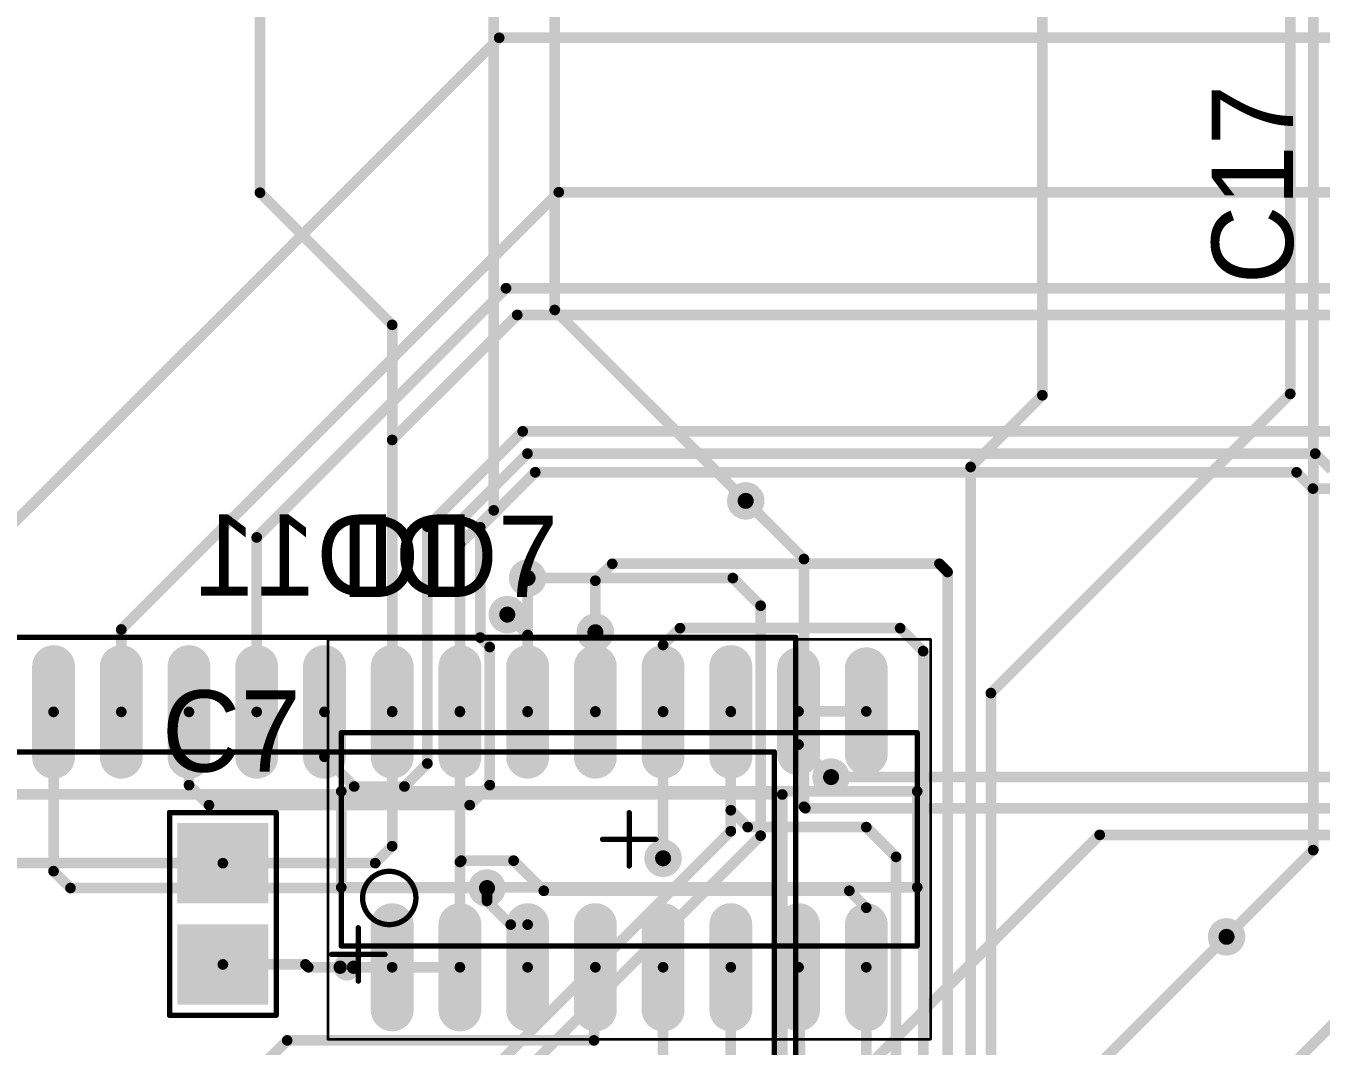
# Model space of a CAD drawing. Header units: millimetres. Extents: x 242 to 402, y 147 to 267.
# Drawn here: x 278.25 to 302.53, y 221.93 to 241.07 of the extents above; entities that cross this region are included whole.
import ezdxf

# ---------------------------------------------------------------- set-up
doc = ezdxf.new("R2010")
doc.units = ezdxf.units.MM
for name, color, linetype in [('BottomLayer', 5, 'Continuous'), ('BottomOverlay', 54, 'Continuous'), ('BottomPaste', 16, 'Continuous'), ('BottomSolder', 6, 'Continuous'), ('Mechanical13', 56, 'Continuous'), ('Mechanical15', 56, 'Continuous'), ('MultiLayer', 9, 'Continuous'), ('TopLayer', 1, 'Continuous'), ('TopOverlay', 2, 'Continuous'), ('TopPaste', 8, 'Continuous'), ('TopSolder', 216, 'Continuous'), ('ViaHoleLayer', 16, 'Continuous')]:
    doc.layers.add(name, color=color, linetype=linetype)

msp = doc.modelspace()

# ---------------------------------------------------------------- linework, layer by layer
at = {"layer": 'BottomLayer'}
for points, const_width in [([(277.495, 231.216), (287.122, 240.843)], 0.2), ([(287.122, 240.843), (309.524, 240.843)], 0.2), ([(280.035, 229.743), (288.239, 237.947)], 0.2), ([(288.239, 237.947), (337.617, 237.947)], 0.2), ([(282.575, 231.47), (287.249, 236.144)], 0.2), ([(287.249, 236.144), (302.895, 236.144)], 0.2), ([(285.115, 233.299), (287.46, 235.644)], 0.2), ([(287.46, 235.644), (307.373, 235.644)], 0.2), ([(285.775, 231.673), (287.562, 233.46)], 0.2), ([(287.562, 233.46), (319.938, 233.46)], 0.2), ([(285.115, 228.197), (285.115, 233.299)], 0.2), ([(286.385, 231.775), (287.652, 233.042)], 0.2), ([(287.652, 233.042), (302.424, 233.042)], 0.2), ([(302.424, 233.042), (302.731, 232.736)], 0.2), ([(286.766, 231.661), (287.797, 232.692)], 0.2), ([(287.797, 232.692), (302.074, 232.692)], 0.2), ([(302.074, 232.692), (302.381, 232.386)], 0.2), ([(302.381, 232.386), (335.304, 232.386)], 0.2), ([(291.744, 232.156), (292.837, 231.064)], 0.2), ([(285.775, 227.228), (285.775, 231.673)], 0.2), ([(286.385, 228.197), (286.385, 231.775)], 0.2), ([(286.766, 229.591), (286.766, 231.661)], 0.2), ([(282.575, 228.197), (282.575, 231.47)], 0.2), ([(292.837, 226.416), (292.837, 231.064)], 0.2), ([(287.655, 230.708), (291.503, 230.708)], 0.2), ([(291.503, 230.708), (292.024, 230.188)], 0.2), ([(292.024, 225.874), (292.024, 230.188)], 0.2), ([(287.274, 230.022), (287.655, 229.641)], 0.2), ([(280.035, 228.197), (280.035, 229.743)], 0.2), ([(288.925, 228.197), (288.925, 229.692)], 0.2), ([(286.766, 229.591), (286.944, 229.413)], 0.2), ([(287.655, 228.197), (287.655, 229.641)], 0.2), ([(278.765, 227.347), (278.765, 229.047)], 0.6), ([(280.035, 227.347), (280.035, 229.047)], 0.6), ([(281.305, 227.347), (281.305, 229.047)], 0.6), ([(282.575, 227.347), (282.575, 229.047)], 0.6), ([(283.845, 227.347), (283.845, 229.047)], 0.6), ([(285.115, 227.347), (285.115, 229.047)], 0.6), ([(286.385, 227.347), (286.385, 229.047)], 0.6), ([(286.944, 226.822), (286.944, 229.413)], 0.2), ([(287.655, 227.347), (287.655, 229.047)], 0.6), ([(288.925, 227.347), (288.925, 229.047)], 0.6), ([(290.195, 227.347), (290.195, 229.047)], 0.6), ([(291.465, 227.347), (291.465, 229.047)], 0.6), ([(278.765, 225.209), (278.765, 228.197)], 0.2), ([(281.305, 226.822), (281.305, 228.197)], 0.2), ([(283.845, 227.355), (283.845, 228.197)], 0.2), ([(290.195, 225.45), (290.195, 228.197)], 0.2), ([(291.465, 225.958), (291.465, 228.197)], 0.2), ([(283.845, 227.355), (284.403, 226.797)], 0.2), ([(285.344, 226.797), (285.775, 227.228)], 0.2), ([(281.305, 226.822), (281.68, 226.447)], 0.2), ([(284.403, 226.797), (285.344, 226.797)], 0.2), ([(286.569, 226.447), (286.944, 226.822)], 0.2), ([(293.345, 226.974), (309.22, 226.974)], 0.2), ([(281.68, 226.447), (286.569, 226.447)], 0.2), ([(292.837, 226.416), (292.862, 226.39)], 0.2), ([(292.862, 226.39), (306.349, 226.39)], 0.2), ([(286.704, 221.197), (291.465, 225.958)], 0.2), ([(286.997, 220.847), (292.024, 225.874)], 0.2), ([(293.497, 221.005), (298.382, 225.89)], 0.2), ([(298.382, 225.89), (305.105, 225.89)], 0.2), ([(278.765, 225.209), (279.082, 224.892)], 0.2), ([(279.082, 224.892), (286.893, 224.892)], 0.2), ([(296.972, 220.188), (300.761, 223.977)], 0.2)]:
    msp.add_lwpolyline(points, dxfattribs=dict(at, const_width=const_width))
for points, const_width in [([(287.072, 240.843, 1), (287.172, 240.843, 1)], 0.1), ([(287.072, 240.843, 1), (287.172, 240.843, 1)], 0.1), ([(288.189, 237.947, 1), (288.289, 237.947, 1)], 0.1), ([(288.189, 237.947, 1), (288.289, 237.947, 1)], 0.1), ([(287.199, 236.144, 1), (287.299, 236.144, 1)], 0.1), ([(287.199, 236.144, 1), (287.299, 236.144, 1)], 0.1), ([(287.41, 235.644, 1), (287.51, 235.644, 1)], 0.1), ([(287.41, 235.644, 1), (287.51, 235.644, 1)], 0.1), ([(287.512, 233.46, 1), (287.612, 233.46, 1)], 0.1), ([(287.512, 233.46, 1), (287.612, 233.46, 1)], 0.1), ([(285.065, 233.299, 1), (285.165, 233.299, 1)], 0.1), ([(285.065, 233.299, 1), (285.165, 233.299, 1)], 0.1), ([(287.602, 233.042, 1), (287.702, 233.042, 1)], 0.1), ([(287.602, 233.042, 1), (287.702, 233.042, 1)], 0.1), ([(302.374, 233.042, 1), (302.474, 233.042, 1)], 0.1), ([(302.374, 233.042, 1), (302.474, 233.042, 1)], 0.1), ([(287.747, 232.692, 1), (287.847, 232.692, 1)], 0.1), ([(287.747, 232.692, 1), (287.847, 232.692, 1)], 0.1), ([(302.024, 232.692, 1), (302.124, 232.692, 1)], 0.1), ([(302.024, 232.692, 1), (302.124, 232.692, 1)], 0.1), ([(302.331, 232.386, 1), (302.431, 232.386, 1)], 0.1), ([(302.331, 232.386, 1), (302.431, 232.386, 1)], 0.1), ([(291.619, 232.156, 1), (291.869, 232.156, 1)], 0.25), ([(291.694, 232.156, 1), (291.794, 232.156, 1)], 0.1), ([(285.725, 231.673, 1), (285.825, 231.673, 1)], 0.1), ([(285.725, 231.673, 1), (285.825, 231.673, 1)], 0.1), ([(286.335, 231.775, 1), (286.435, 231.775, 1)], 0.1), ([(286.335, 231.775, 1), (286.435, 231.775, 1)], 0.1), ([(286.716, 231.661, 1), (286.816, 231.661, 1)], 0.1), ([(286.716, 231.661, 1), (286.816, 231.661, 1)], 0.1), ([(282.525, 231.47, 1), (282.625, 231.47, 1)], 0.1), ([(282.525, 231.47, 1), (282.625, 231.47, 1)], 0.1), ([(292.787, 231.064, 1), (292.887, 231.064, 1)], 0.1), ([(292.787, 231.064, 1), (292.887, 231.064, 1)], 0.1), ([(287.53, 230.708, 1), (287.78, 230.708, 1)], 0.25), ([(287.605, 230.708, 1), (287.705, 230.708, 1)], 0.1), ([(291.453, 230.708, 1), (291.553, 230.708, 1)], 0.1), ([(291.453, 230.708, 1), (291.553, 230.708, 1)], 0.1), ([(287.149, 230.022, 1), (287.399, 230.022, 1)], 0.25), ([(291.974, 230.188, 1), (292.074, 230.188, 1)], 0.1), ([(291.974, 230.188, 1), (292.074, 230.188, 1)], 0.1), ([(287.224, 230.022, 1), (287.324, 230.022, 1)], 0.1), ([(279.985, 229.743, 1), (280.085, 229.743, 1)], 0.1), ([(279.985, 229.743, 1), (280.085, 229.743, 1)], 0.1), ([(288.8, 229.692, 1), (289.05, 229.692, 1)], 0.25), ([(288.875, 229.692, 1), (288.975, 229.692, 1)], 0.1), ([(286.716, 229.591, 1), (286.816, 229.591, 1)], 0.1), ([(286.716, 229.591, 1), (286.816, 229.591, 1)], 0.1), ([(287.605, 229.641, 1), (287.705, 229.641, 1)], 0.1), ([(287.605, 229.641, 1), (287.705, 229.641, 1)], 0.1), ([(278.615, 229.047, 1), (278.915, 229.047, 1)], 0.3), ([(279.885, 229.047, 1), (280.185, 229.047, 1)], 0.3), ([(281.155, 229.047, 1), (281.455, 229.047, 1)], 0.3), ([(282.425, 229.047, 1), (282.725, 229.047, 1)], 0.3), ([(283.695, 229.047, 1), (283.995, 229.047, 1)], 0.3), ([(284.965, 229.047, 1), (285.265, 229.047, 1)], 0.3), ([(286.235, 229.047, 1), (286.535, 229.047, 1)], 0.3), ([(286.894, 229.413, 1), (286.994, 229.413, 1)], 0.1), ([(286.894, 229.413, 1), (286.994, 229.413, 1)], 0.1), ([(287.505, 229.047, 1), (287.805, 229.047, 1)], 0.3), ([(288.775, 229.047, 1), (289.075, 229.047, 1)], 0.3), ([(290.045, 229.047, 1), (290.345, 229.047, 1)], 0.3), ([(291.315, 229.047, 1), (291.615, 229.047, 1)], 0.3), ([(278.715, 228.197, 1), (278.815, 228.197, 1)], 0.1), ([(279.985, 228.197, 1), (280.085, 228.197, 1)], 0.1), ([(281.255, 228.197, 1), (281.355, 228.197, 1)], 0.1), ([(282.525, 228.197, 1), (282.625, 228.197, 1)], 0.1), ([(283.795, 228.197, 1), (283.895, 228.197, 1)], 0.1), ([(285.065, 228.197, 1), (285.165, 228.197, 1)], 0.1), ([(286.335, 228.197, 1), (286.435, 228.197, 1)], 0.1), ([(287.605, 228.197, 1), (287.705, 228.197, 1)], 0.1), ([(288.875, 228.197, 1), (288.975, 228.197, 1)], 0.1), ([(290.145, 228.197, 1), (290.245, 228.197, 1)], 0.1), ([(291.415, 228.197, 1), (291.515, 228.197, 1)], 0.1), ([(278.615, 227.347, 1), (278.915, 227.347, 1)], 0.3), ([(279.885, 227.347, 1), (280.185, 227.347, 1)], 0.3), ([(281.155, 227.347, 1), (281.455, 227.347, 1)], 0.3), ([(282.425, 227.347, 1), (282.725, 227.347, 1)], 0.3), ([(283.695, 227.347, 1), (283.995, 227.347, 1)], 0.3), ([(284.965, 227.347, 1), (285.265, 227.347, 1)], 0.3), ([(286.235, 227.347, 1), (286.535, 227.347, 1)], 0.3), ([(287.505, 227.347, 1), (287.805, 227.347, 1)], 0.3), ([(288.775, 227.347, 1), (289.075, 227.347, 1)], 0.3), ([(290.045, 227.347, 1), (290.345, 227.347, 1)], 0.3), ([(291.315, 227.347, 1), (291.615, 227.347, 1)], 0.3), ([(283.795, 227.355, 1), (283.895, 227.355, 1)], 0.1), ([(283.795, 227.355, 1), (283.895, 227.355, 1)], 0.1), ([(285.725, 227.228, 1), (285.825, 227.228, 1)], 0.1), ([(285.725, 227.228, 1), (285.825, 227.228, 1)], 0.1), ([(293.22, 226.974, 1), (293.47, 226.974, 1)], 0.25), ([(281.255, 226.822, 1), (281.355, 226.822, 1)], 0.1), ([(281.255, 226.822, 1), (281.355, 226.822, 1)], 0.1), ([(284.353, 226.797, 1), (284.453, 226.797, 1)], 0.1), ([(284.353, 226.797, 1), (284.453, 226.797, 1)], 0.1), ([(285.294, 226.797, 1), (285.394, 226.797, 1)], 0.1), ([(285.294, 226.797, 1), (285.394, 226.797, 1)], 0.1), ([(286.894, 226.822, 1), (286.994, 226.822, 1)], 0.1), ([(286.894, 226.822, 1), (286.994, 226.822, 1)], 0.1), ([(293.295, 226.974, 1), (293.395, 226.974, 1)], 0.1), ([(281.63, 226.447, 1), (281.73, 226.447, 1)], 0.1), ([(281.63, 226.447, 1), (281.73, 226.447, 1)], 0.1), ([(286.519, 226.447, 1), (286.619, 226.447, 1)], 0.1), ([(286.519, 226.447, 1), (286.619, 226.447, 1)], 0.1), ([(292.787, 226.416, 1), (292.887, 226.416, 1)], 0.1), ([(292.787, 226.416, 1), (292.887, 226.416, 1)], 0.1), ([(292.812, 226.39, 1), (292.912, 226.39, 1)], 0.1), ([(292.812, 226.39, 1), (292.912, 226.39, 1)], 0.1), ([(291.415, 225.958, 1), (291.515, 225.958, 1)], 0.1), ([(291.415, 225.958, 1), (291.515, 225.958, 1)], 0.1), ([(291.974, 225.874, 1), (292.074, 225.874, 1)], 0.1), ([(291.974, 225.874, 1), (292.074, 225.874, 1)], 0.1), ([(298.332, 225.89, 1), (298.432, 225.89, 1)], 0.1), ([(298.332, 225.89, 1), (298.432, 225.89, 1)], 0.1), ([(290.07, 225.45, 1), (290.32, 225.45, 1)], 0.25), ([(290.145, 225.45, 1), (290.245, 225.45, 1)], 0.1), ([(278.715, 225.209, 1), (278.815, 225.209, 1)], 0.1), ([(278.715, 225.209, 1), (278.815, 225.209, 1)], 0.1), ([(279.033, 224.892, 1), (279.132, 224.892, 1)], 0.1), ([(279.033, 224.892, 1), (279.132, 224.892, 1)], 0.1), ([(286.768, 224.892, 1), (287.018, 224.892, 1)], 0.25), ([(286.843, 224.892, 1), (286.943, 224.892, 1)], 0.1), ([(300.636, 223.977, 1), (300.886, 223.977, 1)], 0.25), ([(300.711, 223.977, 1), (300.811, 223.977, 1)], 0.1)]:
    msp.add_lwpolyline(points, format="xyb", close=True, dxfattribs=dict(at, const_width=const_width))
at = {"layer": 'BottomOverlay', "const_width": 0.2}
for points in [[(276.53, 226.647), (292.43, 226.647)], [(292.43, 220.647), (292.43, 226.647)]]:
    msp.add_lwpolyline(points, dxfattribs=at)
at = {"layer": 'BottomOverlay', "const_width": 0.1}
msp.add_lwpolyline([(292.38, 226.647, 1), (292.48, 226.647, 1)], format="xyb", close=True, dxfattribs=at)
msp.add_lwpolyline([(292.38, 226.647, 1), (292.48, 226.647, 1)], format="xyb", close=True, dxfattribs=at)
at = {"layer": 'BottomPaste', "const_width": 0.6}
for points in [[(278.765, 227.347), (278.765, 229.047)], [(280.035, 227.347), (280.035, 229.047)], [(281.305, 227.347), (281.305, 229.047)], [(282.575, 227.347), (282.575, 229.047)], [(283.845, 227.347), (283.845, 229.047)], [(285.115, 227.347), (285.115, 229.047)], [(286.385, 227.347), (286.385, 229.047)], [(287.655, 227.347), (287.655, 229.047)], [(288.925, 227.347), (288.925, 229.047)], [(290.195, 227.347), (290.195, 229.047)], [(291.465, 227.347), (291.465, 229.047)]]:
    msp.add_lwpolyline(points, dxfattribs=at)
at = {"layer": 'BottomPaste', "const_width": 0.3}
for points in [[(278.615, 229.047, 1), (278.915, 229.047, 1)], [(279.885, 229.047, 1), (280.185, 229.047, 1)], [(281.155, 229.047, 1), (281.455, 229.047, 1)], [(282.425, 229.047, 1), (282.725, 229.047, 1)], [(283.695, 229.047, 1), (283.995, 229.047, 1)], [(284.965, 229.047, 1), (285.265, 229.047, 1)], [(286.235, 229.047, 1), (286.535, 229.047, 1)], [(287.505, 229.047, 1), (287.805, 229.047, 1)], [(288.775, 229.047, 1), (289.075, 229.047, 1)], [(290.045, 229.047, 1), (290.345, 229.047, 1)], [(291.315, 229.047, 1), (291.615, 229.047, 1)], [(278.615, 227.347, 1), (278.915, 227.347, 1)], [(279.885, 227.347, 1), (280.185, 227.347, 1)], [(281.155, 227.347, 1), (281.455, 227.347, 1)], [(282.425, 227.347, 1), (282.725, 227.347, 1)], [(283.695, 227.347, 1), (283.995, 227.347, 1)], [(284.965, 227.347, 1), (285.265, 227.347, 1)], [(286.235, 227.347, 1), (286.535, 227.347, 1)], [(287.505, 227.347, 1), (287.805, 227.347, 1)], [(288.775, 227.347, 1), (289.075, 227.347, 1)], [(290.045, 227.347, 1), (290.345, 227.347, 1)], [(291.315, 227.347, 1), (291.615, 227.347, 1)]]:
    msp.add_lwpolyline(points, format="xyb", close=True, dxfattribs=at)
at = {"layer": 'BottomSolder'}
for points, const_width in [([(291.569, 232.156, 1), (291.92, 232.156, 1)], 0.352), ([(287.479, 230.708, 1), (287.831, 230.708, 1)], 0.352), ([(287.098, 230.022, 1), (287.45, 230.022, 1)], 0.352), ([(288.749, 229.692, 1), (289.101, 229.692, 1)], 0.352), ([(278.564, 229.047, 1), (278.966, 229.047, 1)], 0.402), ([(279.834, 229.047, 1), (280.236, 229.047, 1)], 0.402), ([(281.104, 229.047, 1), (281.506, 229.047, 1)], 0.402), ([(282.374, 229.047, 1), (282.776, 229.047, 1)], 0.402), ([(283.644, 229.047, 1), (284.046, 229.047, 1)], 0.402), ([(284.914, 229.047, 1), (285.316, 229.047, 1)], 0.402), ([(286.184, 229.047, 1), (286.586, 229.047, 1)], 0.402), ([(287.454, 229.047, 1), (287.856, 229.047, 1)], 0.402), ([(288.724, 229.047, 1), (289.126, 229.047, 1)], 0.402), ([(289.994, 229.047, 1), (290.396, 229.047, 1)], 0.402), ([(291.264, 229.047, 1), (291.666, 229.047, 1)], 0.402), ([(278.564, 227.347, 1), (278.966, 227.347, 1)], 0.402), ([(279.834, 227.347, 1), (280.236, 227.347, 1)], 0.402), ([(281.104, 227.347, 1), (281.506, 227.347, 1)], 0.402), ([(282.374, 227.347, 1), (282.776, 227.347, 1)], 0.402), ([(283.644, 227.347, 1), (284.046, 227.347, 1)], 0.402), ([(284.914, 227.347, 1), (285.316, 227.347, 1)], 0.402), ([(286.184, 227.347, 1), (286.586, 227.347, 1)], 0.402), ([(287.454, 227.347, 1), (287.856, 227.347, 1)], 0.402), ([(288.724, 227.347, 1), (289.126, 227.347, 1)], 0.402), ([(289.994, 227.347, 1), (290.396, 227.347, 1)], 0.402), ([(291.264, 227.347, 1), (291.666, 227.347, 1)], 0.402), ([(293.169, 226.974, 1), (293.52, 226.974, 1)], 0.352), ([(290.019, 225.45, 1), (290.371, 225.45, 1)], 0.352), ([(286.717, 224.892, 1), (287.069, 224.892, 1)], 0.352), ([(300.586, 223.977, 1), (300.937, 223.977, 1)], 0.352)]:
    msp.add_lwpolyline(points, format="xyb", close=True, dxfattribs=dict(at, const_width=const_width))
at = {"layer": 'BottomSolder', "const_width": 0.803}
for points in [[(278.765, 227.347), (278.765, 229.047)], [(280.035, 227.347), (280.035, 229.047)], [(281.305, 227.347), (281.305, 229.047)], [(282.575, 227.347), (282.575, 229.047)], [(283.845, 227.347), (283.845, 229.047)], [(285.115, 227.347), (285.115, 229.047)], [(286.385, 227.347), (286.385, 229.047)], [(287.655, 227.347), (287.655, 229.047)], [(288.925, 227.347), (288.925, 229.047)], [(290.195, 227.347), (290.195, 229.047)], [(291.465, 227.347), (291.465, 229.047)]]:
    msp.add_lwpolyline(points, dxfattribs=at)
at = {"layer": 'Mechanical13', "const_width": 0.1}
for points in [[(284.16, 227.806), (294.96, 227.806)], [(284.16, 223.806), (284.16, 227.806)], [(294.96, 223.806), (294.96, 227.806)], [(276.68, 227.447), (292.28, 227.447)], [(292.28, 219.847), (292.28, 227.447)], [(284.16, 223.806), (294.96, 223.806)]]:
    msp.add_lwpolyline(points, dxfattribs=at)
at = {"layer": 'Mechanical13'}
for points, const_width in [([(284.135, 227.806, 1), (284.185, 227.806, 1)], 0.05), ([(284.135, 227.806, 1), (284.185, 227.806, 1)], 0.05), ([(294.935, 227.806, 1), (294.985, 227.806, 1)], 0.05), ([(294.935, 227.806, 1), (294.985, 227.806, 1)], 0.05), ([(292.255, 227.447, 1), (292.305, 227.447, 1)], 0.05), ([(292.255, 227.447, 1), (292.305, 227.447, 1)], 0.05), ([(285.56, 224.706, 1), (284.56, 224.706, 1)], 0.1), ([(284.535, 224.706, 1), (284.585, 224.706, 1)], 0.05), ([(285.535, 224.706, 1), (285.585, 224.706, 1)], 0.05), ([(284.135, 223.806, 1), (284.185, 223.806, 1)], 0.05), ([(284.135, 223.806, 1), (284.185, 223.806, 1)], 0.05), ([(294.935, 223.806, 1), (294.985, 223.806, 1)], 0.05), ([(294.935, 223.806, 1), (294.985, 223.806, 1)], 0.05)]:
    msp.add_lwpolyline(points, format="xyb", close=True, dxfattribs=dict(at, const_width=const_width))
at = {"layer": 'Mechanical15'}
for points, const_width in [([(276.28, 229.597), (292.68, 229.597)], 0.1), ([(283.91, 229.556), (295.21, 229.556)], 0.05), ([(283.91, 222.056), (283.91, 229.556)], 0.05), ([(292.68, 217.697), (292.68, 229.597)], 0.1), ([(295.21, 222.056), (295.21, 229.556)], 0.05), ([(289.56, 225.306), (289.56, 226.306)], 0.1), ([(289.06, 225.806), (290.06, 225.806)], 0.1), ([(284.48, 223.147), (284.48, 224.147)], 0.1), ([(283.98, 223.647), (284.98, 223.647)], 0.1), ([(283.91, 222.056), (295.21, 222.056)], 0.05)]:
    msp.add_lwpolyline(points, dxfattribs=dict(at, const_width=const_width))
for points, const_width in [([(283.898, 229.556, 1), (283.923, 229.556, 1)], 0.025), ([(283.898, 229.556, 1), (283.923, 229.556, 1)], 0.025), ([(292.655, 229.597, 1), (292.705, 229.597, 1)], 0.05), ([(292.655, 229.597, 1), (292.705, 229.597, 1)], 0.05), ([(295.197, 229.556, 1), (295.222, 229.556, 1)], 0.025), ([(295.197, 229.556, 1), (295.222, 229.556, 1)], 0.025), ([(289.535, 226.306, 1), (289.585, 226.306, 1)], 0.05), ([(289.035, 225.806, 1), (289.085, 225.806, 1)], 0.05), ([(290.035, 225.806, 1), (290.085, 225.806, 1)], 0.05), ([(289.535, 225.306, 1), (289.585, 225.306, 1)], 0.05), ([(284.455, 224.147, 1), (284.505, 224.147, 1)], 0.05), ([(283.955, 223.647, 1), (284.005, 223.647, 1)], 0.05), ([(284.955, 223.647, 1), (285.005, 223.647, 1)], 0.05), ([(284.455, 223.147, 1), (284.505, 223.147, 1)], 0.05), ([(283.898, 222.056, 1), (283.923, 222.056, 1)], 0.025), ([(283.898, 222.056, 1), (283.923, 222.056, 1)], 0.025), ([(295.197, 222.056, 1), (295.222, 222.056, 1)], 0.025), ([(295.197, 222.056, 1), (295.222, 222.056, 1)], 0.025)]:
    msp.add_lwpolyline(points, format="xyb", close=True, dxfattribs=dict(at, const_width=const_width))
at = {"layer": 'MultiLayer', "const_width": 0.25}
for points in [[(291.619, 232.156, 1), (291.869, 232.156, 1)], [(287.53, 230.708, 1), (287.78, 230.708, 1)], [(287.149, 230.022, 1), (287.399, 230.022, 1)], [(288.8, 229.692, 1), (289.05, 229.692, 1)], [(293.22, 226.974, 1), (293.47, 226.974, 1)], [(290.07, 225.45, 1), (290.32, 225.45, 1)], [(286.768, 224.892, 1), (287.018, 224.892, 1)], [(300.636, 223.977, 1), (300.886, 223.977, 1)]]:
    msp.add_lwpolyline(points, format="xyb", close=True, dxfattribs=at)
at = {"layer": 'TopLayer'}
for points, const_width in [([(301.955, 234.163), (301.955, 258.877)], 0.2), ([(297.307, 234.137), (297.307, 254.635)], 0.2), ([(302.387, 225.603), (302.387, 254.635)], 0.2), ([(287.02, 231.978), (287.02, 249.434)], 0.2), ([(288.163, 235.737), (288.163, 248.793)], 0.2), ([(282.636, 237.937), (282.636, 243.205)], 0.2), ([(282.636, 237.937), (285.115, 235.458)], 0.2), ([(288.163, 235.737), (291.744, 232.156)], 0.2), ([(285.115, 228.206), (285.115, 235.458)], 0.2), ([(295.961, 232.791), (297.307, 234.137)], 0.2), ([(296.342, 228.549), (301.955, 234.163)], 0.2), ([(295.961, 212.801), (295.961, 232.791)], 0.2), ([(286.385, 231.343), (287.02, 231.978)], 0.2), ([(286.385, 228.206), (286.385, 231.343)], 0.2), ([(288.925, 230.657), (289.243, 230.975)], 0.2), ([(289.243, 230.975), (295.377, 230.975)], 0.2), ([(295.377, 230.975), (295.529, 230.822)], 0.2), ([(287.655, 229.641), (287.655, 230.708)], 0.2), ([(288.925, 229.692), (288.925, 230.657)], 0.2), ([(295.529, 212.533), (295.529, 230.822)], 0.2), ([(287.274, 230.022), (287.655, 229.641)], 0.2), ([(288.925, 228.206), (288.925, 229.692)], 0.2), ([(290.195, 229.451), (290.512, 229.768)], 0.2), ([(290.512, 229.768), (294.64, 229.768)], 0.2), ([(294.64, 229.768), (295.072, 229.337)], 0.2), ([(287.655, 228.206), (287.655, 229.641)], 0.2), ([(290.195, 228.206), (290.195, 229.451)], 0.2), ([(285.115, 227.406), (285.115, 229.006)], 0.6), ([(286.385, 227.406), (286.385, 229.006)], 0.6), ([(287.655, 227.406), (287.655, 229.006)], 0.6), ([(288.925, 227.406), (288.925, 229.006)], 0.6), ([(290.195, 227.406), (290.195, 229.006)], 0.6), ([(291.465, 227.406), (291.465, 229.006)], 0.6), ([(292.735, 227.406), (292.735, 229.006)], 0.6), ([(294.005, 227.406), (294.005, 229.006)], 0.6), ([(295.072, 212.29), (295.072, 229.337)], 0.2), ([(296.342, 213.12), (296.342, 228.549)], 0.2), ([(285.115, 225.677), (285.115, 228.206)], 0.2), ([(286.385, 225.381), (286.385, 228.206)], 0.2), ([(290.195, 225.45), (290.195, 228.206)], 0.2), ([(291.465, 226.352), (291.465, 228.206)], 0.2), ([(292.735, 227.584), (292.735, 228.206)], 0.2), ([(292.735, 228.206), (294.005, 228.206)], 0.2), ([(292.735, 227.584), (293.345, 226.974)], 0.2), ([(291.465, 226.352), (291.783, 226.035)], 0.2), ([(291.783, 226.035), (294.005, 226.035)], 0.2), ([(294.005, 226.035), (294.564, 225.476)], 0.2), ([(284.798, 225.359), (285.115, 225.677)], 0.2), ([(300.761, 223.977), (302.387, 225.603)], 0.2), ([(274.635, 225.359), (281.94, 225.359)], 0.2), ([(281.94, 225.359), (284.798, 225.359)], 0.2), ([(286.385, 225.381), (286.41, 225.406)], 0.2), ([(286.385, 223.406), (286.385, 225.381)], 0.2), ([(286.41, 225.406), (287.393, 225.406)], 0.2), ([(287.393, 225.406), (287.958, 224.841)], 0.2), ([(294.564, 218.821), (294.564, 225.476)], 0.2), ([(286.893, 224.65), (286.893, 224.892)], 0.2), ([(287.958, 224.841), (293.688, 224.841)], 0.2), ([(293.688, 224.841), (294.005, 224.523)], 0.2), ([(286.893, 224.65), (287.337, 224.206)], 0.2), ([(285.115, 222.606), (285.115, 224.206)], 0.6), ([(286.385, 222.606), (286.385, 224.206)], 0.6), ([(287.655, 222.606), (287.655, 224.206)], 0.6), ([(288.925, 222.606), (288.925, 224.206)], 0.6), ([(290.195, 222.606), (290.195, 224.206)], 0.6), ([(291.465, 222.606), (291.465, 224.206)], 0.6), ([(292.735, 222.606), (292.735, 224.206)], 0.6), ([(294.005, 222.606), (294.005, 224.206)], 0.6), ([(294.005, 223.406), (294.005, 224.523)], 0.2), ([(287.337, 224.206), (287.655, 224.206)], 0.2), ([(287.655, 223.406), (287.655, 224.206)], 0.2), ([(281.94, 223.459), (283.489, 223.459)], 0.2), ([(283.489, 223.459), (283.542, 223.406)], 0.2), ([(283.542, 223.406), (285.115, 223.406)], 0.2), ([(285.115, 223.406), (286.385, 223.406)], 0.2), ([(288.9, 222.034), (288.925, 223.406)], 0.2), ([(290.195, 220.053), (290.195, 223.406)], 0.2), ([(291.465, 219.075), (291.465, 223.406)], 0.2), ([(292.735, 223.406), (292.802, 219.406)], 0.2), ([(292.735, 219.405), (292.735, 223.406)], 0.2), ([(294.005, 212.065), (294.005, 223.406)], 0.2), ([(300.66, 220.243), (302.895, 222.479)], 0.2), ([(278.714, 217.602), (283.147, 222.034)], 0.2), ([(283.147, 222.034), (288.9, 222.034)], 0.2)]:
    msp.add_lwpolyline(points, dxfattribs=dict(at, const_width=const_width))
for points, const_width in [([(282.586, 237.937, 1), (282.686, 237.937, 1)], 0.1), ([(282.586, 237.937, 1), (282.686, 237.937, 1)], 0.1), ([(288.113, 235.737, 1), (288.213, 235.737, 1)], 0.1), ([(288.113, 235.737, 1), (288.213, 235.737, 1)], 0.1), ([(285.065, 235.458, 1), (285.165, 235.458, 1)], 0.1), ([(285.065, 235.458, 1), (285.165, 235.458, 1)], 0.1), ([(297.257, 234.137, 1), (297.357, 234.137, 1)], 0.1), ([(297.257, 234.137, 1), (297.357, 234.137, 1)], 0.1), ([(301.905, 234.163, 1), (302.005, 234.163, 1)], 0.1), ([(301.905, 234.163, 1), (302.005, 234.163, 1)], 0.1), ([(295.911, 232.791, 1), (296.011, 232.791, 1)], 0.1), ([(295.911, 232.791, 1), (296.011, 232.791, 1)], 0.1), ([(291.619, 232.156, 1), (291.869, 232.156, 1)], 0.25), ([(291.694, 232.156, 1), (291.794, 232.156, 1)], 0.1), ([(286.97, 231.978, 1), (287.07, 231.978, 1)], 0.1), ([(286.97, 231.978, 1), (287.07, 231.978, 1)], 0.1), ([(286.335, 231.343, 1), (286.435, 231.343, 1)], 0.1), ([(286.335, 231.343, 1), (286.435, 231.343, 1)], 0.1), ([(289.193, 230.975, 1), (289.292, 230.975, 1)], 0.1), ([(289.193, 230.975, 1), (289.292, 230.975, 1)], 0.1), ([(295.327, 230.975, 1), (295.427, 230.975, 1)], 0.1), ([(295.327, 230.975, 1), (295.427, 230.975, 1)], 0.1), ([(287.53, 230.708, 1), (287.78, 230.708, 1)], 0.25), ([(287.605, 230.708, 1), (287.705, 230.708, 1)], 0.1), ([(288.875, 230.657, 1), (288.975, 230.657, 1)], 0.1), ([(288.875, 230.657, 1), (288.975, 230.657, 1)], 0.1), ([(295.479, 230.822, 1), (295.579, 230.822, 1)], 0.1), ([(295.479, 230.822, 1), (295.579, 230.822, 1)], 0.1), ([(287.149, 230.022, 1), (287.399, 230.022, 1)], 0.25), ([(287.224, 230.022, 1), (287.324, 230.022, 1)], 0.1), ([(288.8, 229.692, 1), (289.05, 229.692, 1)], 0.25), ([(288.875, 229.692, 1), (288.975, 229.692, 1)], 0.1), ([(288.875, 229.692, 1), (288.975, 229.692, 1)], 0.1), ([(290.463, 229.768, 1), (290.562, 229.768, 1)], 0.1), ([(290.463, 229.768, 1), (290.562, 229.768, 1)], 0.1), ([(294.59, 229.768, 1), (294.69, 229.768, 1)], 0.1), ([(294.59, 229.768, 1), (294.69, 229.768, 1)], 0.1), ([(287.605, 229.641, 1), (287.705, 229.641, 1)], 0.1), ([(287.605, 229.641, 1), (287.705, 229.641, 1)], 0.1), ([(287.605, 229.641, 1), (287.705, 229.641, 1)], 0.1), ([(290.145, 229.451, 1), (290.245, 229.451, 1)], 0.1), ([(290.145, 229.451, 1), (290.245, 229.451, 1)], 0.1), ([(284.965, 229.006, 1), (285.265, 229.006, 1)], 0.3), ([(286.235, 229.006, 1), (286.535, 229.006, 1)], 0.3), ([(287.505, 229.006, 1), (287.805, 229.006, 1)], 0.3), ([(288.775, 229.006, 1), (289.075, 229.006, 1)], 0.3), ([(290.045, 229.006, 1), (290.345, 229.006, 1)], 0.3), ([(291.315, 229.006, 1), (291.615, 229.006, 1)], 0.3), ([(292.585, 229.006, 1), (292.885, 229.006, 1)], 0.3), ([(293.855, 229.006, 1), (294.155, 229.006, 1)], 0.3), ([(295.022, 229.337, 1), (295.122, 229.337, 1)], 0.1), ([(295.022, 229.337, 1), (295.122, 229.337, 1)], 0.1), ([(296.292, 228.549, 1), (296.392, 228.549, 1)], 0.1), ([(296.292, 228.549, 1), (296.392, 228.549, 1)], 0.1), ([(285.065, 228.206, 1), (285.165, 228.206, 1)], 0.1), ([(285.065, 228.206, 1), (285.165, 228.206, 1)], 0.1), ([(286.335, 228.206, 1), (286.435, 228.206, 1)], 0.1), ([(286.335, 228.206, 1), (286.435, 228.206, 1)], 0.1), ([(287.605, 228.206, 1), (287.705, 228.206, 1)], 0.1), ([(288.875, 228.206, 1), (288.975, 228.206, 1)], 0.1), ([(290.145, 228.206, 1), (290.245, 228.206, 1)], 0.1), ([(290.145, 228.206, 1), (290.245, 228.206, 1)], 0.1), ([(291.415, 228.206, 1), (291.515, 228.206, 1)], 0.1), ([(292.685, 228.206, 1), (292.785, 228.206, 1)], 0.1), ([(292.685, 228.206, 1), (292.785, 228.206, 1)], 0.1), ([(293.955, 228.206, 1), (294.055, 228.206, 1)], 0.1), ([(284.965, 227.406, 1), (285.265, 227.406, 1)], 0.3), ([(286.235, 227.406, 1), (286.535, 227.406, 1)], 0.3), ([(287.505, 227.406, 1), (287.805, 227.406, 1)], 0.3), ([(288.775, 227.406, 1), (289.075, 227.406, 1)], 0.3), ([(290.045, 227.406, 1), (290.345, 227.406, 1)], 0.3), ([(291.315, 227.406, 1), (291.615, 227.406, 1)], 0.3), ([(292.585, 227.406, 1), (292.885, 227.406, 1)], 0.3), ([(292.685, 227.584, 1), (292.785, 227.584, 1)], 0.1), ([(292.685, 227.584, 1), (292.785, 227.584, 1)], 0.1), ([(293.855, 227.406, 1), (294.155, 227.406, 1)], 0.3), ([(293.22, 226.974, 1), (293.47, 226.974, 1)], 0.25), ([(293.295, 226.974, 1), (293.395, 226.974, 1)], 0.1), ([(291.415, 226.352, 1), (291.515, 226.352, 1)], 0.1), ([(291.415, 226.352, 1), (291.515, 226.352, 1)], 0.1), ([(291.733, 226.035, 1), (291.832, 226.035, 1)], 0.1), ([(291.733, 226.035, 1), (291.832, 226.035, 1)], 0.1), ([(293.955, 226.035, 1), (294.055, 226.035, 1)], 0.1), ([(293.955, 226.035, 1), (294.055, 226.035, 1)], 0.1), ([(285.065, 225.677, 1), (285.165, 225.677, 1)], 0.1), ([(285.065, 225.677, 1), (285.165, 225.677, 1)], 0.1), ([(290.07, 225.45, 1), (290.32, 225.45, 1)], 0.25), ([(302.337, 225.603, 1), (302.437, 225.603, 1)], 0.1), ([(302.337, 225.603, 1), (302.437, 225.603, 1)], 0.1), ([(281.89, 225.359, 1), (281.99, 225.359, 1)], 0.1), ([(281.89, 225.359, 1), (281.99, 225.359, 1)], 0.1), ([(284.748, 225.359, 1), (284.847, 225.359, 1)], 0.1), ([(284.748, 225.359, 1), (284.847, 225.359, 1)], 0.1), ([(286.335, 225.381, 1), (286.435, 225.381, 1)], 0.1), ([(286.335, 225.381, 1), (286.435, 225.381, 1)], 0.1), ([(286.335, 225.381, 1), (286.435, 225.381, 1)], 0.1), ([(286.36, 225.406, 1), (286.46, 225.406, 1)], 0.1), ([(286.36, 225.406, 1), (286.46, 225.406, 1)], 0.1), ([(287.343, 225.406, 1), (287.443, 225.406, 1)], 0.1), ([(287.343, 225.406, 1), (287.443, 225.406, 1)], 0.1), ([(290.145, 225.45, 1), (290.245, 225.45, 1)], 0.1), ([(294.514, 225.476, 1), (294.614, 225.476, 1)], 0.1), ([(294.514, 225.476, 1), (294.614, 225.476, 1)], 0.1), ([(286.768, 224.892, 1), (287.018, 224.892, 1)], 0.25), ([(286.843, 224.892, 1), (286.943, 224.892, 1)], 0.1), ([(287.908, 224.841, 1), (288.008, 224.841, 1)], 0.1), ([(287.908, 224.841, 1), (288.008, 224.841, 1)], 0.1), ([(293.638, 224.841, 1), (293.737, 224.841, 1)], 0.1), ([(293.638, 224.841, 1), (293.737, 224.841, 1)], 0.1), ([(286.843, 224.65, 1), (286.943, 224.65, 1)], 0.1), ([(286.843, 224.65, 1), (286.943, 224.65, 1)], 0.1), ([(284.965, 224.206, 1), (285.265, 224.206, 1)], 0.3), ([(286.235, 224.206, 1), (286.535, 224.206, 1)], 0.3), ([(287.505, 224.206, 1), (287.805, 224.206, 1)], 0.3), ([(288.775, 224.206, 1), (289.075, 224.206, 1)], 0.3), ([(290.045, 224.206, 1), (290.345, 224.206, 1)], 0.3), ([(291.315, 224.206, 1), (291.615, 224.206, 1)], 0.3), ([(292.585, 224.206, 1), (292.885, 224.206, 1)], 0.3), ([(293.855, 224.206, 1), (294.155, 224.206, 1)], 0.3), ([(293.955, 224.523, 1), (294.055, 224.523, 1)], 0.1), ([(293.955, 224.523, 1), (294.055, 224.523, 1)], 0.1), ([(287.288, 224.206, 1), (287.387, 224.206, 1)], 0.1), ([(287.288, 224.206, 1), (287.387, 224.206, 1)], 0.1), ([(287.605, 224.206, 1), (287.705, 224.206, 1)], 0.1), ([(287.605, 224.206, 1), (287.705, 224.206, 1)], 0.1), ([(300.636, 223.977, 1), (300.886, 223.977, 1)], 0.25), ([(300.711, 223.977, 1), (300.811, 223.977, 1)], 0.1), ([(281.89, 223.459, 1), (281.99, 223.459, 1)], 0.1), ([(283.439, 223.459, 1), (283.539, 223.459, 1)], 0.1), ([(283.439, 223.459, 1), (283.539, 223.459, 1)], 0.1), ([(283.492, 223.406, 1), (283.592, 223.406, 1)], 0.1), ([(283.492, 223.406, 1), (283.592, 223.406, 1)], 0.1), ([(285.065, 223.406, 1), (285.165, 223.406, 1)], 0.1), ([(285.065, 223.406, 1), (285.165, 223.406, 1)], 0.1), ([(286.335, 223.406, 1), (286.435, 223.406, 1)], 0.1), ([(286.335, 223.406, 1), (286.435, 223.406, 1)], 0.1), ([(287.605, 223.406, 1), (287.705, 223.406, 1)], 0.1), ([(288.875, 223.406, 1), (288.975, 223.406, 1)], 0.1), ([(290.145, 223.406, 1), (290.245, 223.406, 1)], 0.1), ([(291.415, 223.406, 1), (291.515, 223.406, 1)], 0.1), ([(292.685, 223.406, 1), (292.785, 223.406, 1)], 0.1), ([(292.685, 223.406, 1), (292.785, 223.406, 1)], 0.1), ([(293.955, 223.406, 1), (294.055, 223.406, 1)], 0.1), ([(293.955, 223.406, 1), (294.055, 223.406, 1)], 0.1), ([(284.965, 222.606, 1), (285.265, 222.606, 1)], 0.3), ([(286.235, 222.606, 1), (286.535, 222.606, 1)], 0.3), ([(287.505, 222.606, 1), (287.805, 222.606, 1)], 0.3), ([(288.775, 222.606, 1), (289.075, 222.606, 1)], 0.3), ([(290.045, 222.606, 1), (290.345, 222.606, 1)], 0.3), ([(291.315, 222.606, 1), (291.615, 222.606, 1)], 0.3), ([(292.585, 222.606, 1), (292.885, 222.606, 1)], 0.3), ([(293.855, 222.606, 1), (294.155, 222.606, 1)], 0.3), ([(283.097, 222.034, 1), (283.196, 222.034, 1)], 0.1), ([(283.097, 222.034, 1), (283.196, 222.034, 1)], 0.1), ([(288.85, 222.034, 1), (288.95, 222.034, 1)], 0.1), ([(288.85, 222.034, 1), (288.95, 222.034, 1)], 0.1)]:
    msp.add_lwpolyline(points, format="xyb", close=True, dxfattribs=dict(at, const_width=const_width))
for points in [[(281.19, 224.709), (282.69, 224.709), (281.19, 226.009), (282.69, 226.009)], [(281.19, 222.809), (282.69, 222.809), (281.19, 224.109), (282.69, 224.109)]]:
    msp.add_solid(points, dxfattribs=at)
at = {"layer": 'TopOverlay'}
for points, const_width in [([(284.16, 226.706), (294.96, 226.706)], 0.2), ([(284.16, 224.906), (284.16, 226.706)], 0.2), ([(294.96, 224.906), (294.96, 226.706)], 0.2), ([(280.94, 222.504), (280.94, 226.309)], 0.1), ([(280.94, 226.309), (282.84, 226.309)], 0.1), ([(282.84, 226.309), (282.94, 226.309)], 0.1), ([(282.94, 222.504), (282.94, 226.309)], 0.1), ([(284.16, 224.906), (294.96, 224.906)], 0.2), ([(280.94, 222.504), (282.94, 222.504)], 0.1)]:
    msp.add_lwpolyline(points, dxfattribs=dict(at, const_width=const_width))
for points, const_width in [([(284.11, 226.706, 1), (284.21, 226.706, 1)], 0.1), ([(284.11, 226.706, 1), (284.21, 226.706, 1)], 0.1), ([(294.91, 226.706, 1), (295.01, 226.706, 1)], 0.1), ([(294.91, 226.706, 1), (295.01, 226.706, 1)], 0.1), ([(280.915, 226.309, 1), (280.965, 226.309, 1)], 0.05), ([(280.915, 226.309, 1), (280.965, 226.309, 1)], 0.05), ([(282.815, 226.309, 1), (282.865, 226.309, 1)], 0.05), ([(282.815, 226.309, 1), (282.865, 226.309, 1)], 0.05), ([(282.915, 226.309, 1), (282.965, 226.309, 1)], 0.05), ([(282.915, 226.309, 1), (282.965, 226.309, 1)], 0.05), ([(284.11, 224.906, 1), (284.21, 224.906, 1)], 0.1), ([(284.11, 224.906, 1), (284.21, 224.906, 1)], 0.1), ([(294.91, 224.906, 1), (295.01, 224.906, 1)], 0.1), ([(294.91, 224.906, 1), (295.01, 224.906, 1)], 0.1), ([(284.39, 223.406, 1), (284.14, 223.406, 1)], 0.25), ([(284.077, 223.406, 1), (284.202, 223.406, 1)], 0.125), ([(284.328, 223.406, 1), (284.452, 223.406, 1)], 0.125), ([(280.915, 222.504, 1), (280.965, 222.504, 1)], 0.05), ([(280.915, 222.504, 1), (280.965, 222.504, 1)], 0.05), ([(282.915, 222.504, 1), (282.965, 222.504, 1)], 0.05), ([(282.915, 222.504, 1), (282.965, 222.504, 1)], 0.05)]:
    msp.add_lwpolyline(points, format="xyb", close=True, dxfattribs=dict(at, const_width=const_width))
at = {"layer": 'TopPaste', "const_width": 0.6}
for points in [[(285.115, 227.406), (285.115, 229.006)], [(286.385, 227.406), (286.385, 229.006)], [(287.655, 227.406), (287.655, 229.006)], [(288.925, 227.406), (288.925, 229.006)], [(290.195, 227.406), (290.195, 229.006)], [(291.465, 227.406), (291.465, 229.006)], [(292.735, 227.406), (292.735, 229.006)], [(294.005, 227.406), (294.005, 229.006)], [(285.115, 222.606), (285.115, 224.206)], [(286.385, 222.606), (286.385, 224.206)], [(287.655, 222.606), (287.655, 224.206)], [(288.925, 222.606), (288.925, 224.206)], [(290.195, 222.606), (290.195, 224.206)], [(291.465, 222.606), (291.465, 224.206)], [(292.735, 222.606), (292.735, 224.206)], [(294.005, 222.606), (294.005, 224.206)]]:
    msp.add_lwpolyline(points, dxfattribs=at)
at = {"layer": 'TopPaste', "const_width": 0.3}
for points in [[(284.965, 229.006, 1), (285.265, 229.006, 1)], [(286.235, 229.006, 1), (286.535, 229.006, 1)], [(287.505, 229.006, 1), (287.805, 229.006, 1)], [(288.775, 229.006, 1), (289.075, 229.006, 1)], [(290.045, 229.006, 1), (290.345, 229.006, 1)], [(291.315, 229.006, 1), (291.615, 229.006, 1)], [(292.585, 229.006, 1), (292.885, 229.006, 1)], [(293.855, 229.006, 1), (294.155, 229.006, 1)], [(284.965, 227.406, 1), (285.265, 227.406, 1)], [(286.235, 227.406, 1), (286.535, 227.406, 1)], [(287.505, 227.406, 1), (287.805, 227.406, 1)], [(288.775, 227.406, 1), (289.075, 227.406, 1)], [(290.045, 227.406, 1), (290.345, 227.406, 1)], [(291.315, 227.406, 1), (291.615, 227.406, 1)], [(292.585, 227.406, 1), (292.885, 227.406, 1)], [(293.855, 227.406, 1), (294.155, 227.406, 1)], [(284.965, 224.206, 1), (285.265, 224.206, 1)], [(286.235, 224.206, 1), (286.535, 224.206, 1)], [(287.505, 224.206, 1), (287.805, 224.206, 1)], [(288.775, 224.206, 1), (289.075, 224.206, 1)], [(290.045, 224.206, 1), (290.345, 224.206, 1)], [(291.315, 224.206, 1), (291.615, 224.206, 1)], [(292.585, 224.206, 1), (292.885, 224.206, 1)], [(293.855, 224.206, 1), (294.155, 224.206, 1)], [(284.965, 222.606, 1), (285.265, 222.606, 1)], [(286.235, 222.606, 1), (286.535, 222.606, 1)], [(287.505, 222.606, 1), (287.805, 222.606, 1)], [(288.775, 222.606, 1), (289.075, 222.606, 1)], [(290.045, 222.606, 1), (290.345, 222.606, 1)], [(291.315, 222.606, 1), (291.615, 222.606, 1)], [(292.585, 222.606, 1), (292.885, 222.606, 1)], [(293.855, 222.606, 1), (294.155, 222.606, 1)]]:
    msp.add_lwpolyline(points, format="xyb", close=True, dxfattribs=at)
at = {"layer": 'TopPaste'}
for points in [[(281.19, 224.709), (282.69, 224.709), (281.19, 226.009), (282.69, 226.009)], [(281.19, 222.809), (282.69, 222.809), (281.19, 224.109), (282.69, 224.109)]]:
    msp.add_solid(points, dxfattribs=at)
at = {"layer": 'TopSolder'}
for points, const_width in [([(291.569, 232.156, 1), (291.92, 232.156, 1)], 0.352), ([(287.479, 230.708, 1), (287.831, 230.708, 1)], 0.352), ([(287.098, 230.022, 1), (287.45, 230.022, 1)], 0.352), ([(288.749, 229.692, 1), (289.101, 229.692, 1)], 0.352), ([(284.914, 229.006, 1), (285.316, 229.006, 1)], 0.402), ([(286.184, 229.006, 1), (286.586, 229.006, 1)], 0.402), ([(287.454, 229.006, 1), (287.856, 229.006, 1)], 0.402), ([(288.724, 229.006, 1), (289.126, 229.006, 1)], 0.402), ([(289.994, 229.006, 1), (290.396, 229.006, 1)], 0.402), ([(291.264, 229.006, 1), (291.666, 229.006, 1)], 0.402), ([(292.534, 229.006, 1), (292.936, 229.006, 1)], 0.402), ([(293.804, 229.006, 1), (294.206, 229.006, 1)], 0.402), ([(284.914, 227.406, 1), (285.316, 227.406, 1)], 0.402), ([(286.184, 227.406, 1), (286.586, 227.406, 1)], 0.402), ([(287.454, 227.406, 1), (287.856, 227.406, 1)], 0.402), ([(288.724, 227.406, 1), (289.126, 227.406, 1)], 0.402), ([(289.994, 227.406, 1), (290.396, 227.406, 1)], 0.402), ([(291.264, 227.406, 1), (291.666, 227.406, 1)], 0.402), ([(292.534, 227.406, 1), (292.936, 227.406, 1)], 0.402), ([(293.804, 227.406, 1), (294.206, 227.406, 1)], 0.402), ([(293.169, 226.974, 1), (293.52, 226.974, 1)], 0.352), ([(290.019, 225.45, 1), (290.371, 225.45, 1)], 0.352), ([(286.717, 224.892, 1), (287.069, 224.892, 1)], 0.352), ([(284.914, 224.206, 1), (285.316, 224.206, 1)], 0.402), ([(286.184, 224.206, 1), (286.586, 224.206, 1)], 0.402), ([(287.454, 224.206, 1), (287.856, 224.206, 1)], 0.402), ([(288.724, 224.206, 1), (289.126, 224.206, 1)], 0.402), ([(289.994, 224.206, 1), (290.396, 224.206, 1)], 0.402), ([(291.264, 224.206, 1), (291.666, 224.206, 1)], 0.402), ([(292.534, 224.206, 1), (292.936, 224.206, 1)], 0.402), ([(293.804, 224.206, 1), (294.206, 224.206, 1)], 0.402), ([(300.586, 223.977, 1), (300.937, 223.977, 1)], 0.352), ([(284.914, 222.606, 1), (285.316, 222.606, 1)], 0.402), ([(286.184, 222.606, 1), (286.586, 222.606, 1)], 0.402), ([(287.454, 222.606, 1), (287.856, 222.606, 1)], 0.402), ([(288.724, 222.606, 1), (289.126, 222.606, 1)], 0.402), ([(289.994, 222.606, 1), (290.396, 222.606, 1)], 0.402), ([(291.264, 222.606, 1), (291.666, 222.606, 1)], 0.402), ([(292.534, 222.606, 1), (292.936, 222.606, 1)], 0.402), ([(293.804, 222.606, 1), (294.206, 222.606, 1)], 0.402)]:
    msp.add_lwpolyline(points, format="xyb", close=True, dxfattribs=dict(at, const_width=const_width))
at = {"layer": 'TopSolder', "const_width": 0.803}
for points in [[(285.115, 227.406), (285.115, 229.006)], [(286.385, 227.406), (286.385, 229.006)], [(287.655, 227.406), (287.655, 229.006)], [(288.925, 227.406), (288.925, 229.006)], [(290.195, 227.406), (290.195, 229.006)], [(291.465, 227.406), (291.465, 229.006)], [(292.735, 227.406), (292.735, 229.006)], [(294.005, 227.406), (294.005, 229.006)], [(285.115, 222.606), (285.115, 224.206)], [(286.385, 222.606), (286.385, 224.206)], [(287.655, 222.606), (287.655, 224.206)], [(288.925, 222.606), (288.925, 224.206)], [(290.195, 222.606), (290.195, 224.206)], [(291.465, 222.606), (291.465, 224.206)], [(292.735, 222.606), (292.735, 224.206)], [(294.005, 222.606), (294.005, 224.206)]]:
    msp.add_lwpolyline(points, dxfattribs=at)
at = {"layer": 'TopSolder'}
for points in [[(281.088, 224.607), (282.792, 224.607), (281.088, 226.111), (282.792, 226.111)], [(281.088, 222.707), (282.792, 222.707), (281.088, 224.211), (282.792, 224.211)]]:
    msp.add_solid(points, dxfattribs=at)
at = {"layer": 'ViaHoleLayer', "const_width": 0.15}
for points in [[(291.669, 232.156, 1), (291.819, 232.156, 1)], [(287.58, 230.708, 1), (287.73, 230.708, 1)], [(287.199, 230.022, 1), (287.349, 230.022, 1)], [(288.85, 229.692, 1), (289, 229.692, 1)], [(293.27, 226.974, 1), (293.42, 226.974, 1)], [(290.12, 225.45, 1), (290.27, 225.45, 1)], [(286.818, 224.892, 1), (286.968, 224.892, 1)], [(300.686, 223.977, 1), (300.836, 223.977, 1)]]:
    msp.add_lwpolyline(points, format="xyb", close=True, dxfattribs=at)

# ---------------------------------------------------------------- texts
at = {"layer": 'BottomOverlay', "text_generation_flag": 2}
msp.add_text('DD11', height=1.524, rotation=360, dxfattribs=at).set_placement((286.639, 230.378))
at = {"layer": 'TopOverlay'}
msp.add_text('C17', height=1.524, rotation=90, dxfattribs=at).set_placement((302.006, 236.22))
for s, p in [('DD7', (284.15, 230.353)), ('C7', (280.797, 227.076))]:
    msp.add_text(s, height=1.524, dxfattribs=at).set_placement(p)

doc.saveas('drawing.dxf')
